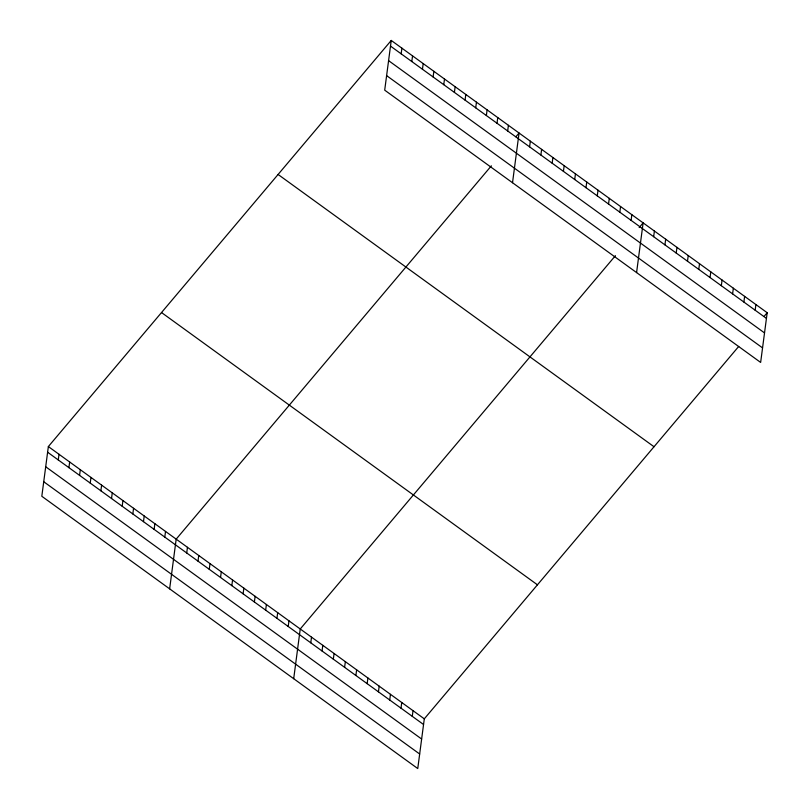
<?xml version="1.0" encoding="UTF-8"?>
<svg xmlns="http://www.w3.org/2000/svg" width="809" height="809" viewBox="0 0 809 809"><rect width="100%" height="100%" fill="white"/><g stroke="black" fill="none" stroke-linecap="round" stroke-linejoin="round"><path stroke-width="1.21" d="M391.243 40.45L384.7 90.163L760.642 362.432L767.185 312.719L391.243 40.45L48.358 446.568L41.815 496.281L417.757 768.55L424.3 718.837L738.698 346.454M58.268 459.947L59.017 454.284M68.917 467.663L69.665 462M79.575 475.368L80.313 469.716M90.224 483.084L90.972 477.431M100.872 490.8L101.621 485.147M111.531 498.516L112.269 492.853M122.179 506.232L122.928 500.569M132.828 513.948L133.576 508.285M143.476 521.663L144.224 516M154.135 529.369L154.873 523.716M164.783 537.085L165.532 531.432M169.637 588.851L176.18 539.138L491.366 165.825M186.717 552.972L187.455 547.309M197.993 561.133L198.741 555.48M209.268 569.303L210.016 563.651M220.544 577.474L221.292 571.811M231.829 585.645L232.567 579.982M243.105 593.806L243.853 588.153M254.38 601.977L255.128 596.314M265.655 610.148L266.404 604.485M276.941 618.319L277.679 612.656M288.216 626.479L288.965 620.827M293.697 678.7L300.24 628.987L615.427 255.674M310.777 642.821L311.516 637.158M322.053 650.982L322.791 645.329M401.153 53.819L401.901 48.166M411.801 61.535L412.55 55.882M333.328 659.153L334.077 653.5M422.46 69.25L423.198 63.598M344.604 667.324L345.352 661.661M433.108 76.966L433.857 71.303M355.889 675.495L356.627 669.832M443.757 84.682L444.505 79.019M367.165 683.656L367.913 678.003M454.405 92.398L455.154 86.735M378.44 691.826L379.188 686.163M465.064 100.114L465.802 94.451M389.716 699.997L390.464 694.334M475.712 107.819L476.461 102.167M401.001 708.158L401.739 702.505M486.361 115.535L487.109 109.882M412.277 716.329L413.025 710.676M497.019 123.251L497.757 117.588M507.668 130.967L508.416 125.304M512.522 182.733L519.065 133.02L515.899 136.772M529.602 146.844L530.34 141.191M540.877 155.015L541.625 149.362M552.153 163.185L552.901 157.522M563.428 171.356L564.176 165.693M574.714 179.517L575.452 173.864M585.989 187.688L586.737 182.025M597.264 195.859L598.013 190.196M608.54 204.03L609.288 198.367M619.825 212.191L620.564 206.538M631.101 220.361L631.849 214.698M636.582 272.582L643.125 222.869L639.171 227.551M653.652 236.693L654.4 231.04M664.937 244.864L665.676 239.211M676.213 253.035L676.961 247.372M687.488 261.206L688.237 255.543M698.764 269.367L699.512 263.714M710.049 277.538L710.787 271.875M721.325 285.708L722.073 280.045M732.6 293.869L733.348 288.216M743.886 302.04L744.624 296.387M755.161 310.211L755.899 304.548M764.02 316.471L767.185 312.719M390.504 46.113L766.436 318.382M388.583 60.645L764.525 332.914M386.611 75.621L762.553 347.89M278.094 174.471L654.026 446.74M161.517 312.547L537.449 584.816M48.358 446.568L424.3 718.837M47.62 452.231L423.552 724.5M45.709 466.763L421.641 739.032M43.737 481.739L419.669 754.008"/></g></svg>
